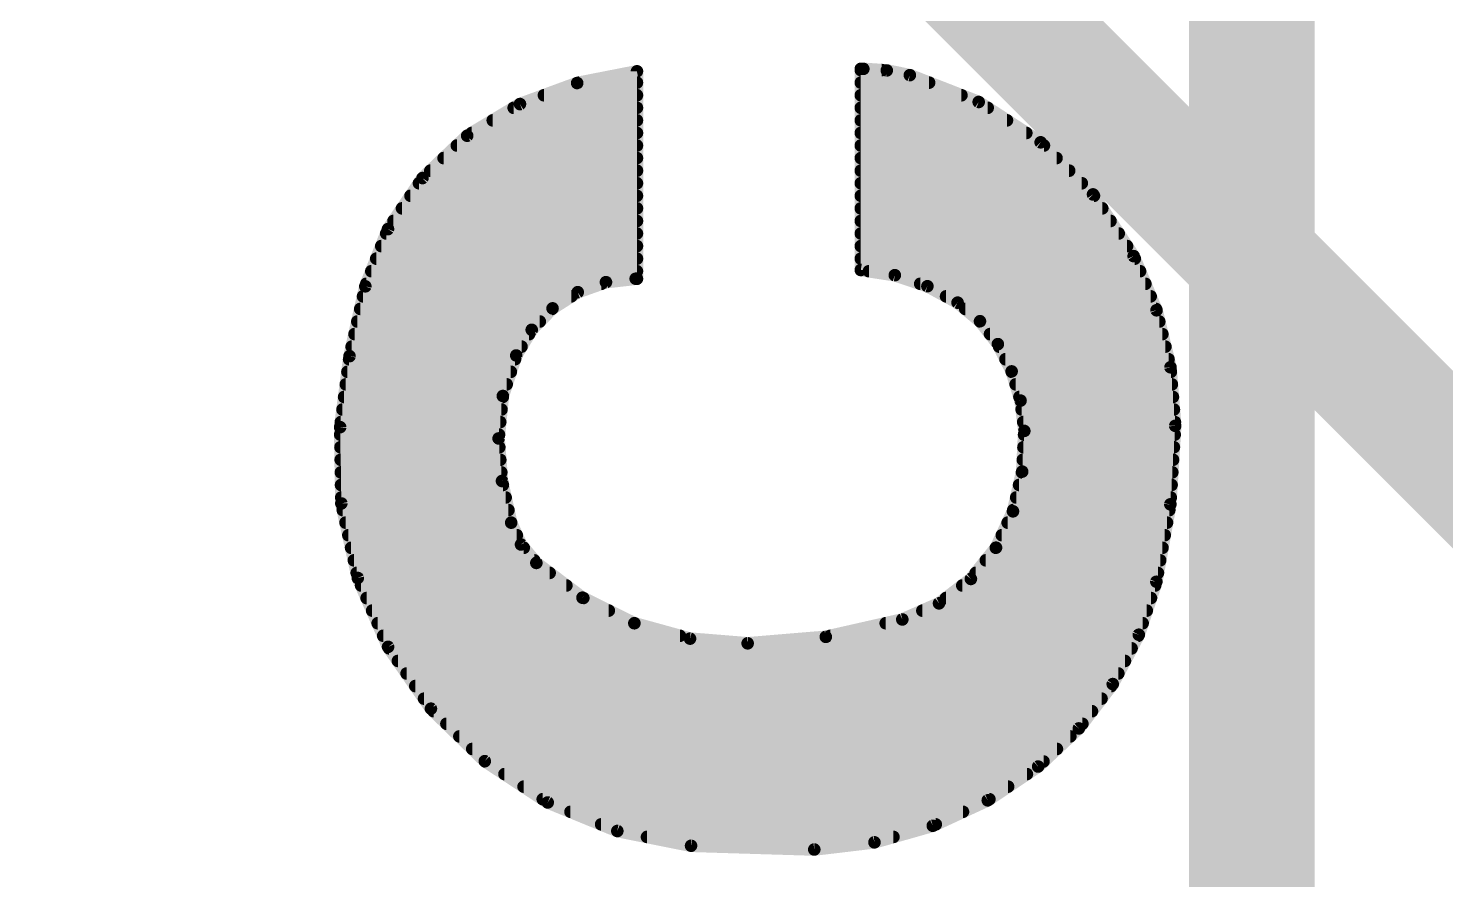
# Model space of a CAD drawing. Extents: x -0.1 to 53.5, y -15.6 to 62.5.
# Drawn here: x 12.007 to 14.869, y 15.509 to 17.229 of the extents above; entities that cross this region are included whole.
import ezdxf

# ---------------------------------------------------------------- set-up
doc = ezdxf.new("R2010")
doc.units = 0
for name, color, linetype in [('1', 12, 'CONTINUOUS'), ('16', 132, 'CONTINUOUS'), ('21', 41, 'CONTINUOUS')]:
    doc.layers.add(name, color=color, linetype=linetype)

msp = doc.modelspace()

# ---------------------------------------------------------------- linework, layer by layer
at = {"layer": '1', "const_width": 0.254}
msp.add_lwpolyline([(14.478, 11.811), (14.478, 17.653)], dxfattribs=at)
at = {"layer": '16', "const_width": 0.254}
for points in [[(14.732, 16.51), (8.89, 22.352)], [(16.764, 14.478), (14.732, 16.51)]]:
    msp.add_lwpolyline(points, dxfattribs=at)
at = {"layer": '16', "const_width": 0.127}
for points in [[(14.7769, 16.5549, 1), (14.6871, 16.4651)], [(14.6871, 16.4651, 1), (14.7769, 16.5549)]]:
    msp.add_lwpolyline(points, format="xyb", dxfattribs=at)
at = {"layer": '21', "const_width": 0.0254}
for points in [[(13.1152, 17.1189), (13.2359, 17.1425)], [(13.2359, 17.1425), (13.2359, 16.7234)], [(13.6881, 16.7411), (13.6881, 17.1475)], [(13.6881, 17.1475), (13.6931, 17.1475)], [(13.6881, 17.145), (13.7303, 17.145)], [(13.6931, 17.1475), (13.7405, 17.1443)], [(13.7405, 17.1443), (13.7871, 17.1348)], [(13.7871, 17.1348), (13.9262, 17.0806)], [(12.9997, 17.0764), (13.1152, 17.1189)], [(13.119, 17.1196), (13.2359, 17.1196)], [(13.6881, 17.1196), (13.8261, 17.1196)], [(13.0481, 17.0942), (13.2359, 17.0942)], [(13.6881, 17.0942), (13.8913, 17.0942)], [(13.9262, 17.0806), (14.0513, 16.9991)], [(12.893, 17.0124), (12.9997, 17.0764)], [(12.987, 17.0688), (13.2359, 17.0688)], [(13.6881, 17.0688), (13.9443, 17.0688)], [(12.9447, 17.0434), (13.2359, 17.0434)], [(13.6881, 17.0434), (13.9833, 17.0434)], [(12.8028, 16.9268), (12.893, 17.0124)], [(12.8722, 16.9926), (13.2359, 16.9926)], [(12.9024, 17.018), (13.2359, 17.018)], [(13.6881, 17.018), (14.0223, 17.018)], [(13.6881, 16.9926), (14.0579, 16.9926)], [(14.0513, 16.9991), (14.1571, 16.8938)], [(12.8454, 16.9672), (13.2359, 16.9672)], [(13.6881, 16.9672), (14.0834, 16.9672)], [(12.8186, 16.9418), (13.2359, 16.9418)], [(13.6881, 16.9418), (14.1089, 16.9418)], [(12.7331, 16.8238), (12.8028, 16.9268)], [(12.7957, 16.9164), (13.2359, 16.9164)], [(13.6881, 16.9164), (14.1344, 16.9164)], [(12.7785, 16.891), (13.2359, 16.891)], [(13.6881, 16.891), (14.159, 16.891)], [(14.1571, 16.8938), (14.2392, 16.7691)], [(12.7614, 16.8656), (13.2359, 16.8656)], [(13.6881, 16.8656), (14.1757, 16.8656)], [(12.6873, 16.7081), (12.7331, 16.8238)], [(12.7442, 16.8402), (13.2359, 16.8402)], [(13.6881, 16.8402), (14.1924, 16.8402)], [(12.7295, 16.8148), (13.2359, 16.8148)], [(13.6881, 16.8148), (14.2091, 16.8148)], [(12.7094, 16.764), (13.2359, 16.764)], [(12.7195, 16.7894), (13.2359, 16.7894)], [(13.6881, 16.7894), (14.2258, 16.7894)], [(13.6881, 16.764), (14.2414, 16.764)], [(14.2392, 16.7691), (14.2853, 16.6598)], [(12.6994, 16.7386), (13.2359, 16.7386)], [(13.7568, 16.7305), (13.6881, 16.7411)], [(13.7044, 16.7386), (14.2521, 16.7386)], [(12.6554, 16.567), (12.6873, 16.7081)], [(12.6893, 16.7132), (13.164, 16.7132)], [(13.1733, 16.7165), (13.1164, 16.6962)], [(13.2334, 16.7234), (13.1733, 16.7165)], [(13.2359, 16.7234), (13.2334, 16.7234)], [(13.8226, 16.7083), (13.7568, 16.7305)], [(13.8081, 16.7132), (14.2628, 16.7132)], [(13.8836, 16.6751), (13.8226, 16.7083)], [(12.6827, 16.6878), (13.1033, 16.6878)], [(13.1164, 16.6962), (13.0655, 16.6635)], [(13.8603, 16.6878), (14.2735, 16.6878)], [(12.677, 16.6624), (13.0644, 16.6624)], [(13.0655, 16.6635), (13.0233, 16.6202)], [(13.9288, 16.6376), (13.8836, 16.6751)], [(13.8989, 16.6624), (14.2842, 16.6624)], [(14.2853, 16.6598), (14.3136, 16.5445)], [(12.6712, 16.637), (13.0397, 16.637)], [(13.0233, 16.6202), (12.9921, 16.5684)], [(13.9649, 16.5913), (13.9288, 16.6376)], [(13.9293, 16.637), (14.2909, 16.637)], [(12.6655, 16.6116), (13.0182, 16.6116)], [(13.9491, 16.6116), (14.2971, 16.6116)], [(13.9928, 16.5363), (13.9649, 16.5913)], [(12.6365, 16.4236), (12.6554, 16.567)], [(12.6597, 16.5862), (13.0028, 16.5862)], [(12.9921, 16.5684), (12.9651, 16.4866)], [(13.9675, 16.5862), (14.3033, 16.5862)], [(12.6512, 16.5354), (12.9812, 16.5354)], [(12.6546, 16.5608), (12.9896, 16.5608)], [(13.9803, 16.5608), (14.3096, 16.5608)], [(14.0107, 16.4772), (13.9928, 16.5363)], [(13.993, 16.5354), (14.3143, 16.5354)], [(14.3136, 16.5445), (14.3231, 16.4262)], [(12.6479, 16.51), (12.9728, 16.51)], [(14.0008, 16.51), (14.3163, 16.51)], [(12.6445, 16.4846), (12.9649, 16.4846)], [(12.9651, 16.4866), (12.9565, 16.4008)], [(14.0085, 16.4846), (14.3184, 16.4846)], [(14.0183, 16.416), (14.0107, 16.4772)], [(12.6412, 16.4592), (12.9623, 16.4592)], [(14.013, 16.4592), (14.3204, 16.4592)], [(12.6389, 16.2694), (12.6365, 16.4236)], [(12.6378, 16.4338), (12.9598, 16.4338)], [(14.0161, 16.4338), (14.3225, 16.4338)], [(14.3231, 16.4262), (14.3132, 16.2676)], [(12.6367, 16.4084), (12.9573, 16.4084)], [(12.9565, 16.4008), (12.9633, 16.3148)], [(14.014, 16.3337), (14.0183, 16.416)], [(14.0179, 16.4084), (14.322, 16.4084)], [(12.6371, 16.383), (12.9579, 16.383)], [(14.0166, 16.383), (14.3204, 16.383)], [(12.6375, 16.3576), (12.9599, 16.3576)], [(13.9954, 16.2535), (14.014, 16.3337)], [(14.0153, 16.3576), (14.3188, 16.3576)], [(12.6379, 16.3322), (12.9619, 16.3322)], [(12.6383, 16.3068), (12.9651, 16.3068)], [(12.9633, 16.3148), (12.9819, 16.2306)], [(14.0078, 16.3068), (14.3157, 16.3068)], [(14.0137, 16.3322), (14.3172, 16.3322)], [(12.6387, 16.2814), (12.9707, 16.2814)], [(14.0019, 16.2814), (14.3141, 16.2814)], [(12.6721, 16.1188), (12.6389, 16.2694)], [(12.6418, 16.256), (12.9763, 16.256)], [(13.9611, 16.1801), (13.9954, 16.2535)], [(13.996, 16.256), (14.3111, 16.256)], [(14.3132, 16.2676), (14.285, 16.1112)], [(12.6474, 16.2306), (12.9819, 16.2306)], [(12.9819, 16.2306), (13.0017, 16.1865)], [(13.9847, 16.2306), (14.3065, 16.2306)], [(12.653, 16.2052), (12.9933, 16.2052)], [(13.9729, 16.2052), (14.302, 16.2052)], [(12.6586, 16.1798), (13.0073, 16.1798)], [(13.0017, 16.1865), (13.0327, 16.1493)], [(13.9104, 16.1169), (13.9611, 16.1801)], [(13.9609, 16.1798), (14.2974, 16.1798)], [(12.6642, 16.1544), (13.0285, 16.1544)], [(13.0327, 16.1493), (13.1259, 16.079)], [(13.9405, 16.1544), (14.2928, 16.1544)], [(12.6699, 16.129), (13.0596, 16.129)], [(12.7332, 15.9797), (12.6721, 16.1188)], [(13.8461, 16.0676), (13.9104, 16.1169)], [(13.9201, 16.129), (14.2882, 16.129)], [(14.285, 16.1112), (14.2496, 16.0042)], [(12.6788, 16.1036), (13.0933, 16.1036)], [(12.6899, 16.0782), (13.1276, 16.0782)], [(13.1259, 16.079), (13.2306, 16.0274)], [(13.8599, 16.0782), (14.2741, 16.0782)], [(13.8931, 16.1036), (14.2825, 16.1036)], [(12.7011, 16.0528), (13.1791, 16.0528)], [(13.7719, 16.035), (13.8461, 16.0676)], [(13.8124, 16.0528), (14.2657, 16.0528)], [(12.7123, 16.0274), (13.2307, 16.0274)], [(13.2306, 16.0274), (13.3431, 15.9963)], [(13.6174, 15.9999), (13.7719, 16.035)], [(13.7384, 16.0274), (14.2573, 16.0274)], [(12.7234, 16.002), (13.3226, 16.002)], [(13.3431, 15.9963), (13.4595, 15.9868)], [(13.4595, 15.9868), (13.6174, 15.9999)], [(13.6266, 16.002), (14.2484, 16.002)], [(14.2496, 16.0042), (14.1969, 15.9045)], [(12.8198, 15.8548), (12.7332, 15.9797)], [(12.7354, 15.9766), (14.235, 15.9766)], [(12.753, 15.9512), (14.2216, 15.9512)], [(12.7706, 15.9258), (14.2082, 15.9258)], [(14.1969, 15.9045), (14.1285, 15.8149)], [(12.7882, 15.9004), (14.1938, 15.9004)], [(12.8058, 15.875), (14.1744, 15.875)], [(12.9286, 15.7487), (12.8198, 15.8548)], [(12.8251, 15.8496), (14.155, 15.8496)], [(12.8511, 15.8242), (14.1356, 15.8242)], [(12.8772, 15.7988), (14.1113, 15.7988)], [(14.1285, 15.8149), (14.0462, 15.7378)], [(12.9032, 15.7734), (14.0842, 15.7734)], [(13.0556, 15.6653), (12.9286, 15.7487)], [(12.9296, 15.748), (14.0571, 15.748)], [(14.0462, 15.7378), (13.9445, 15.6696)], [(12.9683, 15.7226), (14.0236, 15.7226)], [(13.0069, 15.6972), (13.9857, 15.6972)], [(13.0456, 15.6718), (13.9478, 15.6718)], [(13.1962, 15.6076), (13.0556, 15.6653)], [(13.1016, 15.6464), (13.8945, 15.6464)], [(13.9445, 15.6696), (13.8334, 15.6181)], [(13.1635, 15.621), (13.8396, 15.621)], [(13.8334, 15.6181), (13.7157, 15.5847)], [(13.3452, 15.5778), (13.1962, 15.6076)], [(13.2562, 15.5956), (13.754, 15.5956)], [(13.5941, 15.5702), (13.3452, 15.5778)], [(13.7157, 15.5847), (13.5941, 15.5702)]]:
    msp.add_lwpolyline(points, dxfattribs=at)
at = {"layer": '21', "const_width": 0.0127}
for points in [[(13.2423, 17.1425, 1), (13.2296, 17.1425)], [(13.2371, 17.1363, 1), (13.2347, 17.1487)], [(13.6881, 17.1539, 1), (13.6881, 17.1411)], [(13.6881, 17.1514, 1), (13.6881, 17.1386)], [(13.6944, 17.1475, 1), (13.6818, 17.1475)], [(13.6935, 17.1538, 1), (13.6927, 17.1412)], [(13.6931, 17.1411, 1), (13.6931, 17.1539)], [(13.7303, 17.1386, 1), (13.7303, 17.1514)], [(13.7418, 17.1505, 1), (13.7393, 17.1381)], [(13.7401, 17.138, 1), (13.741, 17.1506)], [(13.7894, 17.1407, 1), (13.7848, 17.1289)], [(13.7858, 17.1286, 1), (13.7884, 17.141)], [(13.1139, 17.1251, 1), (13.1164, 17.1126)], [(13.119, 17.126, 1), (13.119, 17.1133)], [(13.1174, 17.1129, 1), (13.113, 17.1248)], [(13.2359, 17.1133, 1), (13.2359, 17.126)], [(13.6881, 17.126, 1), (13.6881, 17.1133)], [(13.8261, 17.1133, 1), (13.8261, 17.126)], [(13.0481, 17.1006, 1), (13.0481, 17.0878)], [(13.2359, 17.0878, 1), (13.2359, 17.1006)], [(13.6881, 17.1006, 1), (13.6881, 17.0878)], [(13.8913, 17.0878, 1), (13.8913, 17.1006)], [(13.9297, 17.0859, 1), (13.9227, 17.0753)], [(13.9239, 17.0747, 1), (13.9285, 17.0865)], [(12.987, 17.0752, 1), (12.987, 17.0624)], [(12.9975, 17.0824, 1), (13.0019, 17.0704)], [(13.003, 17.071, 1), (12.9964, 17.0818)], [(13.2359, 17.0624, 1), (13.2359, 17.0752)], [(13.6881, 17.0752, 1), (13.6881, 17.0624)], [(13.9443, 17.0624, 1), (13.9443, 17.0752)], [(12.9447, 17.0498, 1), (12.9447, 17.0371)], [(13.2359, 17.0371, 1), (13.2359, 17.0498)], [(13.6881, 17.0498, 1), (13.6881, 17.0371)], [(13.9833, 17.0371, 1), (13.9833, 17.0498)], [(12.8722, 16.999, 1), (12.8722, 16.9862)], [(12.8898, 17.0178, 1), (12.8963, 17.0069)], [(12.8974, 17.0078, 1), (12.8887, 17.017)], [(12.9024, 17.0244, 1), (12.9024, 17.0116)], [(13.2359, 17.0116, 1), (13.2359, 17.0244)], [(13.2359, 16.9862, 1), (13.2359, 16.999)], [(13.6881, 17.0244, 1), (13.6881, 17.0116)], [(13.6881, 16.999, 1), (13.6881, 16.9862)], [(14.0223, 17.0116, 1), (14.0223, 17.0244)], [(14.0558, 17.0036, 1), (14.0468, 16.9946)], [(14.0478, 16.9938, 1), (14.0548, 17.0044)], [(14.0579, 16.9862, 1), (14.0579, 16.999)], [(12.8454, 16.9736, 1), (12.8454, 16.9609)], [(13.2359, 16.9609, 1), (13.2359, 16.9736)], [(13.6881, 16.9736, 1), (13.6881, 16.9609)], [(14.0834, 16.9609, 1), (14.0834, 16.9736)], [(12.8186, 16.9482, 1), (12.8186, 16.9354)], [(13.2359, 16.9354, 1), (13.2359, 16.9482)], [(13.6881, 16.9482, 1), (13.6881, 16.9354)], [(14.1089, 16.9354, 1), (14.1089, 16.9482)], [(12.7957, 16.9228, 1), (12.7957, 16.91)], [(12.7984, 16.9314, 1), (12.8071, 16.9222)], [(12.808, 16.9233, 1), (12.7975, 16.9304)], [(13.2359, 16.91, 1), (13.2359, 16.9228)], [(13.6881, 16.9228, 1), (13.6881, 16.91)], [(14.1344, 16.91, 1), (14.1344, 16.9228)], [(12.7785, 16.8974, 1), (12.7785, 16.8847)], [(13.2359, 16.8847, 1), (13.2359, 16.8974)], [(13.6881, 16.8974, 1), (13.6881, 16.8847)], [(14.1624, 16.8973, 1), (14.1518, 16.8903)], [(14.1526, 16.8893, 1), (14.1616, 16.8983)], [(14.159, 16.8847, 1), (14.159, 16.8974)], [(12.7614, 16.872, 1), (12.7614, 16.8592)], [(13.2359, 16.8592, 1), (13.2359, 16.872)], [(13.6881, 16.872, 1), (13.6881, 16.8592)], [(14.1757, 16.8592, 1), (14.1757, 16.872)], [(12.7278, 16.8273, 1), (12.7383, 16.8202)], [(12.739, 16.8214, 1), (12.7272, 16.8261)], [(12.7442, 16.8466, 1), (12.7442, 16.8338)], [(13.2359, 16.8338, 1), (13.2359, 16.8466)], [(13.6881, 16.8466, 1), (13.6881, 16.8338)], [(14.1924, 16.8338, 1), (14.1924, 16.8466)], [(12.7295, 16.8212, 1), (12.7295, 16.8085)], [(13.2359, 16.8085, 1), (13.2359, 16.8212)], [(13.6881, 16.8212, 1), (13.6881, 16.8085)], [(14.2091, 16.8085, 1), (14.2091, 16.8212)], [(12.7094, 16.7704, 1), (12.7094, 16.7576)], [(12.7195, 16.7958, 1), (12.7195, 16.783)], [(13.2359, 16.783, 1), (13.2359, 16.7958)], [(13.2359, 16.7576, 1), (13.2359, 16.7704)], [(13.6881, 16.7958, 1), (13.6881, 16.783)], [(13.6881, 16.7704, 1), (13.6881, 16.7576)], [(14.2258, 16.783, 1), (14.2258, 16.7958)], [(14.2451, 16.7716, 1), (14.2333, 16.7666)], [(14.2339, 16.7656, 1), (14.2445, 16.7726)], [(14.2414, 16.7576, 1), (14.2414, 16.7704)], [(12.6994, 16.745, 1), (12.6994, 16.7323)], [(13.2359, 16.7323, 1), (13.2359, 16.745)], [(13.6891, 16.7474, 1), (13.6871, 16.7348)], [(13.6818, 16.7411, 1), (13.6944, 16.7411)], [(13.7044, 16.745, 1), (13.7044, 16.7323)], [(14.2521, 16.7323, 1), (14.2521, 16.745)], [(12.6935, 16.7067, 1), (12.6811, 16.7095)], [(12.6893, 16.7196, 1), (12.6893, 16.7068)], [(13.164, 16.7068, 1), (13.164, 16.7196)], [(13.1726, 16.7228, 1), (13.174, 16.7102)], [(13.1755, 16.7105, 1), (13.1712, 16.7225)], [(13.2334, 16.7298, 1), (13.2334, 16.7171)], [(13.2296, 16.7234, 1), (13.2423, 16.7234)], [(13.2341, 16.7171, 1), (13.2327, 16.7297)], [(13.2359, 16.7171, 1), (13.2359, 16.7298)], [(13.7588, 16.7366, 1), (13.7547, 16.7245)], [(13.7558, 16.7243, 1), (13.7577, 16.7368)], [(13.8081, 16.7196, 1), (13.8081, 16.7068)], [(13.8256, 16.7139, 1), (13.8196, 16.7027)], [(13.8206, 16.7023, 1), (13.8246, 16.7143)], [(14.2628, 16.7068, 1), (14.2628, 16.7196)], [(12.6827, 16.6942, 1), (12.6827, 16.6814)], [(12.6814, 16.7104, 1), (12.6932, 16.7058)], [(13.1033, 16.6814, 1), (13.1033, 16.6942)], [(13.1142, 16.7022, 1), (13.1185, 16.6902)], [(13.1198, 16.6909, 1), (13.1129, 16.7016)], [(13.8603, 16.6942, 1), (13.8603, 16.6814)], [(14.2735, 16.6814, 1), (14.2735, 16.6942)], [(12.677, 16.6688, 1), (12.677, 16.6561)], [(13.0621, 16.6689, 1), (13.0689, 16.6582)], [(13.07, 16.6591, 1), (13.0609, 16.668)], [(13.0644, 16.6561, 1), (13.0644, 16.6688)], [(13.8877, 16.68, 1), (13.8795, 16.6702)], [(13.8806, 16.6695, 1), (13.8866, 16.6807)], [(13.8989, 16.6688, 1), (13.8989, 16.6561)], [(14.2915, 16.6613, 1), (14.2792, 16.6583)], [(14.2795, 16.6573, 1), (14.2912, 16.6622)], [(14.2842, 16.6561, 1), (14.2842, 16.6688)], [(12.6712, 16.6434, 1), (12.6712, 16.6306)], [(13.0288, 16.6169, 1), (13.0179, 16.6235)], [(13.0397, 16.6306, 1), (13.0397, 16.6434)], [(13.9338, 16.6415, 1), (13.9238, 16.6337)], [(13.9293, 16.6434, 1), (13.9293, 16.6306)], [(13.9247, 16.6327, 1), (13.9328, 16.6425)], [(14.2909, 16.6306, 1), (14.2909, 16.6434)], [(12.6655, 16.618, 1), (12.6655, 16.6052)], [(13.0188, 16.6246, 1), (13.0279, 16.6158)], [(13.0182, 16.6052, 1), (13.0182, 16.618)], [(13.9491, 16.618, 1), (13.9491, 16.6052)], [(13.9706, 16.5942, 1), (13.9592, 16.5884)], [(14.2971, 16.6052, 1), (14.2971, 16.618)], [(12.6492, 16.5684, 1), (12.6616, 16.5656)], [(12.6617, 16.5662, 1), (12.6491, 16.5678)], [(12.6597, 16.5926, 1), (12.6597, 16.5799)], [(12.9867, 16.5717, 1), (12.9975, 16.5651)], [(12.9981, 16.5664, 1), (12.9861, 16.5704)], [(13.0028, 16.5799, 1), (13.0028, 16.5926)], [(13.9599, 16.5874, 1), (13.9699, 16.5952)], [(13.9675, 16.5926, 1), (13.9675, 16.5799)], [(14.3033, 16.5799, 1), (14.3033, 16.5926)], [(12.6512, 16.5418, 1), (12.6512, 16.529)], [(12.6546, 16.5672, 1), (12.6546, 16.5544)], [(12.9812, 16.529, 1), (12.9812, 16.5418)], [(12.9896, 16.5544, 1), (12.9896, 16.5672)], [(13.9803, 16.5672, 1), (13.9803, 16.5544)], [(13.9988, 16.5381, 1), (13.9867, 16.5344)], [(13.993, 16.5418, 1), (13.993, 16.529)], [(14.3199, 16.545, 1), (14.3072, 16.544)], [(14.3074, 16.543, 1), (14.3197, 16.546)], [(14.3096, 16.5544, 1), (14.3096, 16.5672)], [(14.3143, 16.529, 1), (14.3143, 16.5418)], [(12.6479, 16.5164, 1), (12.6479, 16.5037)], [(12.9728, 16.5037, 1), (12.9728, 16.5164)], [(13.9871, 16.5334, 1), (13.9984, 16.5391)], [(14.0008, 16.5164, 1), (14.0008, 16.5037)], [(14.3163, 16.5037, 1), (14.3163, 16.5164)], [(12.6445, 16.491, 1), (12.6445, 16.4782)], [(12.959, 16.4886, 1), (12.9711, 16.4846)], [(12.9714, 16.4859, 1), (12.9588, 16.4872)], [(12.9649, 16.4782, 1), (12.9649, 16.491)], [(14.0085, 16.491, 1), (14.0085, 16.4782)], [(14.017, 16.478, 1), (14.0044, 16.4765)], [(14.3184, 16.4782, 1), (14.3184, 16.491)], [(12.6412, 16.4656, 1), (12.6412, 16.4528)], [(12.9623, 16.4528, 1), (12.9623, 16.4656)], [(14.0047, 16.4754, 1), (14.0168, 16.4791)], [(14.013, 16.4656, 1), (14.013, 16.4528)], [(14.3204, 16.4528, 1), (14.3204, 16.4656)], [(12.6428, 16.4237, 1), (12.6302, 16.4235)], [(12.6378, 16.4402, 1), (12.6378, 16.4275)], [(12.9598, 16.4275, 1), (12.9598, 16.4402)], [(14.0161, 16.4402, 1), (14.0161, 16.4275)], [(14.3294, 16.4258, 1), (14.3168, 16.4266)], [(14.3168, 16.4257, 1), (14.3294, 16.4267)], [(14.3225, 16.4275, 1), (14.3225, 16.4402)], [(12.6302, 16.4244, 1), (12.6428, 16.4228)], [(12.6367, 16.4148, 1), (12.6367, 16.402)], [(12.9628, 16.4013, 1), (12.9502, 16.4003)], [(12.9502, 16.4014, 1), (12.9628, 16.4002)], [(12.9573, 16.402, 1), (12.9573, 16.4148)], [(14.0179, 16.4148, 1), (14.0179, 16.402)], [(14.0246, 16.4157, 1), (14.012, 16.4163)], [(14.012, 16.4152, 1), (14.0246, 16.4168)], [(14.322, 16.402, 1), (14.322, 16.4148)], [(12.6371, 16.3894, 1), (12.6371, 16.3766)], [(12.9579, 16.3766, 1), (12.9579, 16.3894)], [(14.0166, 16.3894, 1), (14.0166, 16.3766)], [(14.3204, 16.3766, 1), (14.3204, 16.3894)], [(12.6375, 16.364, 1), (12.6375, 16.3513)], [(12.9599, 16.3513, 1), (12.9599, 16.364)], [(14.0202, 16.3323, 1), (14.0079, 16.3352)], [(14.0153, 16.364, 1), (14.0153, 16.3513)], [(14.3188, 16.3513, 1), (14.3188, 16.364)], [(12.6379, 16.3386, 1), (12.6379, 16.3258)], [(12.6383, 16.3132, 1), (12.6383, 16.3004)], [(12.9695, 16.3162, 1), (12.9571, 16.3135)], [(12.957, 16.3143, 1), (12.9697, 16.3153)], [(12.9619, 16.3258, 1), (12.9619, 16.3386)], [(12.9651, 16.3004, 1), (12.9651, 16.3132)], [(14.0078, 16.3132, 1), (14.0078, 16.3004)], [(14.0137, 16.3386, 1), (14.0137, 16.3258)], [(14.0077, 16.3341, 1), (14.0204, 16.3334)], [(14.3157, 16.3004, 1), (14.3157, 16.3132)], [(14.3172, 16.3258, 1), (14.3172, 16.3386)], [(12.6387, 16.2878, 1), (12.6387, 16.2751)], [(12.9707, 16.2751, 1), (12.9707, 16.2878)], [(14.0019, 16.2878, 1), (14.0019, 16.2751)], [(14.3141, 16.2751, 1), (14.3141, 16.2878)], [(12.6451, 16.2708, 1), (12.6327, 16.268)], [(12.6325, 16.2693, 1), (12.6452, 16.2695)], [(12.6418, 16.2624, 1), (12.6418, 16.2496)], [(12.9763, 16.2496, 1), (12.9763, 16.2624)], [(13.9892, 16.2549, 1), (14.0016, 16.2521)], [(14.0012, 16.2508, 1), (13.9896, 16.2562)], [(13.996, 16.2624, 1), (13.996, 16.2496)], [(14.3069, 16.268, 1), (14.3196, 16.2672)], [(14.3195, 16.2665, 1), (14.307, 16.2687)], [(14.3111, 16.2496, 1), (14.3111, 16.2624)], [(12.6474, 16.237, 1), (12.6474, 16.2242)], [(12.9877, 16.2332, 1), (12.9761, 16.228)], [(12.9757, 16.2292, 1), (12.9881, 16.232)], [(12.9819, 16.2242, 1), (12.9819, 16.237)], [(13.9847, 16.237, 1), (13.9847, 16.2242)], [(14.3065, 16.2242, 1), (14.3065, 16.237)], [(12.653, 16.2116, 1), (12.653, 16.1989)], [(12.9933, 16.1989, 1), (12.9933, 16.2116)], [(13.9729, 16.2116, 1), (13.9729, 16.1989)], [(14.302, 16.1989, 1), (14.302, 16.2116)], [(12.6586, 16.1862, 1), (12.6586, 16.1734)], [(13.0066, 16.1905, 1), (12.9969, 16.1824)], [(12.9959, 16.1839, 1), (13.0075, 16.1891)], [(13.0073, 16.1734, 1), (13.0073, 16.1862)], [(13.9609, 16.1862, 1), (13.9609, 16.1734)], [(13.9554, 16.1827, 1), (13.9669, 16.1774)], [(13.9661, 16.1761, 1), (13.9562, 16.184)], [(14.2974, 16.1734, 1), (14.2974, 16.1862)], [(12.6642, 16.1608, 1), (12.6642, 16.1481)], [(13.0365, 16.1544, 1), (13.0289, 16.1442)], [(13.0278, 16.1452, 1), (13.0376, 16.1534)], [(13.0285, 16.1481, 1), (13.0285, 16.1608)], [(13.9405, 16.1608, 1), (13.9405, 16.1481)], [(14.2928, 16.1481, 1), (14.2928, 16.1608)], [(12.6699, 16.1354, 1), (12.6699, 16.1227)], [(12.6779, 16.1214, 1), (12.6663, 16.1162)], [(12.6659, 16.1174, 1), (12.6783, 16.1202)], [(13.0596, 16.1227, 1), (13.0596, 16.1354)], [(13.9055, 16.1209, 1), (13.9154, 16.1129)], [(13.9143, 16.1118, 1), (13.9065, 16.1219)], [(13.9201, 16.1354, 1), (13.9201, 16.1227)], [(14.2788, 16.1123, 1), (14.2912, 16.1101)], [(14.291, 16.1092, 1), (14.279, 16.1132)], [(14.2882, 16.1227, 1), (14.2882, 16.1354)], [(12.6788, 16.11, 1), (12.6788, 16.0972)], [(12.6899, 16.0846, 1), (12.6899, 16.0719)], [(13.0933, 16.0972, 1), (13.0933, 16.11)], [(13.1287, 16.0847, 1), (13.1231, 16.0733)], [(13.1221, 16.0739, 1), (13.1297, 16.0841)], [(13.1276, 16.0719, 1), (13.1276, 16.0846)], [(13.8599, 16.0846, 1), (13.8599, 16.0719)], [(13.8931, 16.11, 1), (13.8931, 16.0972)], [(14.2741, 16.0719, 1), (14.2741, 16.0846)], [(14.2825, 16.0972, 1), (14.2825, 16.11)], [(12.7011, 16.0592, 1), (12.7011, 16.0465)], [(13.1791, 16.0465, 1), (13.1791, 16.0592)], [(13.8124, 16.0592, 1), (13.8124, 16.0465)], [(13.8422, 16.0726, 1), (13.85, 16.0625)], [(13.8486, 16.0618, 1), (13.8435, 16.0734)], [(14.2657, 16.0465, 1), (14.2657, 16.0592)], [(12.7123, 16.0338, 1), (12.7123, 16.021)], [(13.2323, 16.0335, 1), (13.2289, 16.0213)], [(13.2278, 16.0217, 1), (13.2334, 16.0331)], [(13.2307, 16.021, 1), (13.2307, 16.0338)], [(13.7384, 16.0338, 1), (13.7384, 16.021)], [(13.7693, 16.0408, 1), (13.7745, 16.0292)], [(13.7733, 16.0288, 1), (13.7705, 16.0412)], [(14.2573, 16.021, 1), (14.2573, 16.0338)], [(12.7234, 16.0084, 1), (12.7234, 15.9957)], [(13.3226, 15.9957, 1), (13.3226, 16.0084)], [(13.3437, 16.0026, 1), (13.3426, 15.99)], [(13.3415, 15.9902, 1), (13.3448, 16.0024)], [(13.616, 16.0061, 1), (13.6188, 15.9937)], [(13.6179, 15.9936, 1), (13.6169, 16.0062)], [(13.6266, 16.0084, 1), (13.6266, 15.9957)], [(14.2435, 16.0062, 1), (14.2556, 16.0022)], [(14.2552, 16.0012, 1), (14.2439, 16.0071)], [(14.2484, 15.9957, 1), (14.2484, 16.0084)], [(12.7385, 15.9833, 1), (12.728, 15.9761)], [(12.7274, 15.9771, 1), (12.7391, 15.9822)], [(12.7354, 15.983, 1), (12.7354, 15.9703)], [(13.459, 15.9931, 1), (13.46, 15.9805)], [(13.459, 15.9805, 1), (13.46, 15.9931)], [(14.235, 15.9703, 1), (14.235, 15.983)], [(12.753, 15.9575, 1), (12.753, 15.9449)], [(14.2216, 15.9449, 1), (14.2216, 15.9575)], [(12.7706, 15.9322, 1), (12.7706, 15.9195)], [(14.202, 15.9006, 1), (14.1919, 15.9083)], [(14.2082, 15.9195, 1), (14.2082, 15.9322)], [(12.7882, 15.9068, 1), (12.7882, 15.8941)], [(14.1913, 15.9074, 1), (14.2025, 15.9015)], [(14.1938, 15.8941, 1), (14.1938, 15.9068)], [(12.8058, 15.8813, 1), (12.8058, 15.8687)], [(12.8242, 15.8593, 1), (12.8154, 15.8502)], [(12.8146, 15.8512, 1), (12.825, 15.8584)], [(12.8251, 15.8559, 1), (12.8251, 15.8433)], [(14.155, 15.8433, 1), (14.155, 15.8559)], [(14.1744, 15.8687, 1), (14.1744, 15.8813)], [(12.8511, 15.8306, 1), (12.8511, 15.8179)], [(14.1356, 15.8179, 1), (14.1356, 15.8306)], [(12.8772, 15.8051, 1), (12.8772, 15.7925)], [(14.1113, 15.7925, 1), (14.1113, 15.8051)], [(14.1234, 15.8187, 1), (14.1335, 15.811)], [(14.1328, 15.8102, 1), (14.1242, 15.8195)], [(12.9032, 15.7797, 1), (12.9032, 15.7671)], [(14.0842, 15.7671, 1), (14.0842, 15.7797)], [(12.9321, 15.754, 1), (12.9251, 15.7434)], [(12.9296, 15.7544, 1), (12.9296, 15.7417)], [(12.9241, 15.7441, 1), (12.933, 15.7532)], [(14.0419, 15.7424, 1), (14.0505, 15.7332)], [(14.0497, 15.7325, 1), (14.0427, 15.7431)], [(14.0571, 15.7417, 1), (14.0571, 15.7544)], [(12.9683, 15.7289, 1), (12.9683, 15.7163)], [(14.0236, 15.7163, 1), (14.0236, 15.7289)], [(13.0069, 15.7035, 1), (13.0069, 15.6909)], [(13.9857, 15.6909, 1), (13.9857, 15.7035)], [(13.0456, 15.6782, 1), (13.0456, 15.6655)], [(13.058, 15.6711, 1), (13.0532, 15.6594)], [(13.0521, 15.6599, 1), (13.0591, 15.6706)], [(13.1016, 15.6527, 1), (13.1016, 15.6401)], [(13.8945, 15.6401, 1), (13.8945, 15.6527)], [(13.941, 15.6749, 1), (13.9481, 15.6643)], [(13.9472, 15.6638, 1), (13.9419, 15.6753)], [(13.9478, 15.6655, 1), (13.9478, 15.6782)], [(13.1635, 15.6273, 1), (13.1635, 15.6147)], [(13.8308, 15.6239, 1), (13.8361, 15.6124)], [(13.8352, 15.612, 1), (13.8317, 15.6242)], [(13.8396, 15.6147, 1), (13.8396, 15.6273)], [(13.1974, 15.6138, 1), (13.1949, 15.6014)], [(13.1938, 15.6017, 1), (13.1986, 15.6135)], [(13.2562, 15.602, 1), (13.2562, 15.5893)], [(13.754, 15.5893, 1), (13.754, 15.602)], [(13.3454, 15.5841, 1), (13.345, 15.5715)], [(13.344, 15.5716, 1), (13.3464, 15.584)], [(13.5933, 15.5765, 1), (13.5949, 15.5639)], [(13.5939, 15.5639, 1), (13.5943, 15.5765)], [(13.7139, 15.5908, 1), (13.7174, 15.5786)], [(13.7164, 15.5784, 1), (13.7149, 15.591)]]:
    msp.add_lwpolyline(points, format="xyb", dxfattribs=at)

doc.saveas('drawing.dxf')
